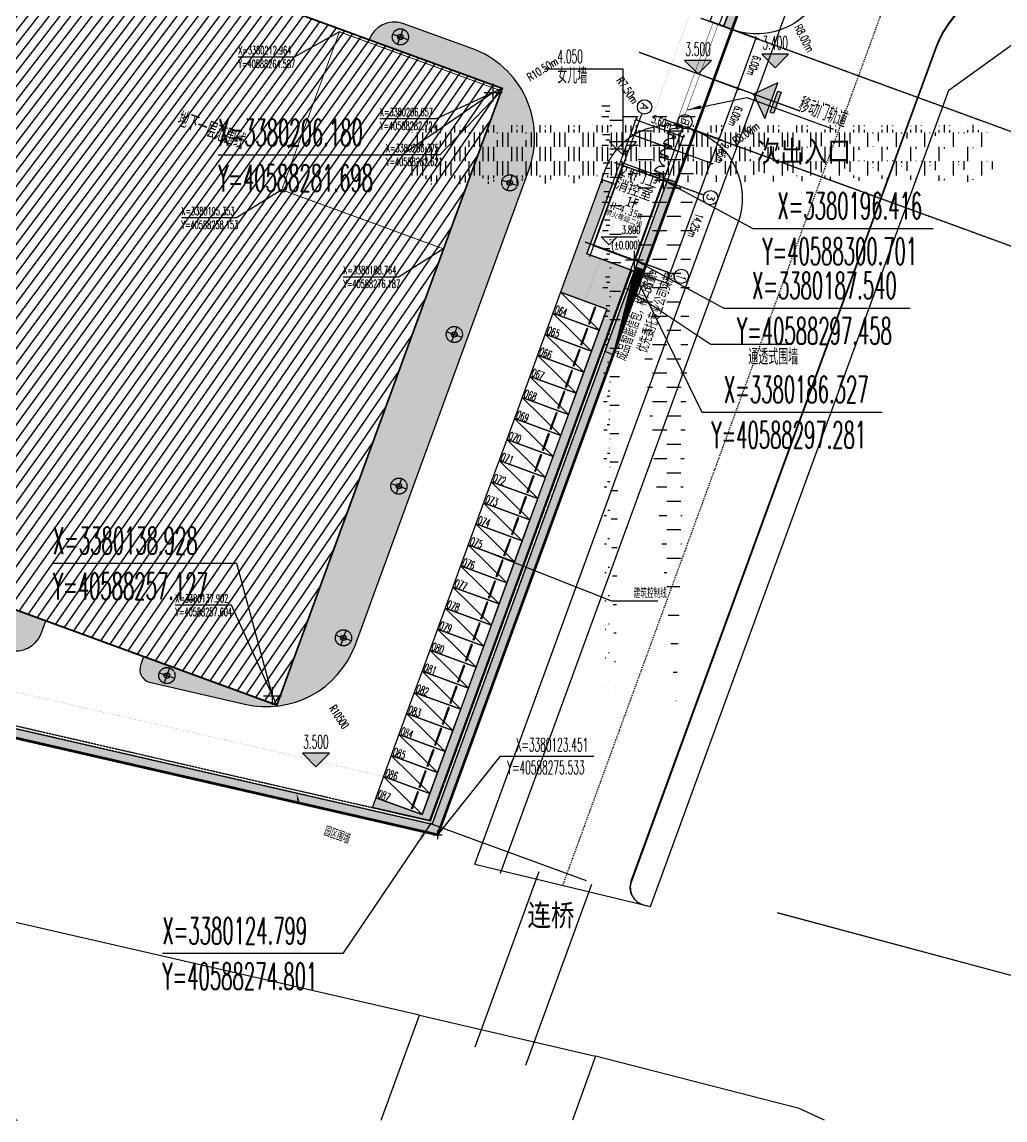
# Model space of a CAD drawing. Extents: x 40587130176 to 40589176181, y 3379490076 to 3381196839.
# Drawn here: x 40588229206 to 40588338747, y 3380091657 to 3380214061 of the extents above; entities that cross this region are included whole.
import ezdxf
from ezdxf.enums import TextEntityAlignment as Align

# ---------------------------------------------------------------- set-up
doc = ezdxf.new("R2010")
doc.units = 0
doc.header["$LTSCALE"] = 10
for name, pattern in [('10平面$0$DOTE', [2.42, 2, -0.2, 0.02, -0.2]), ('CENTER', [50.8, 31.75, -6.35, 6.35, -6.35]), ('DASH', [0.35, 0.25, -0.1]), ('DASHDOT', [25.4, 12.7, -6.35, 0, -6.35]), ('DOTE', [2.42, 2, -0.2, 0.02, -0.2])]:
    doc.linetypes.add(name, pattern=pattern)
for name, color, linetype in [('0-HX', 1, 'Continuous'), ('00-HLBJ', 5, 'Continuous'), ('10平面$0$A-AXIS-DOTE', 14, '10平面$0$DOTE'), ('A-AXIS-D', 1, 'Continuous'), ('A-AXIS-DOTE', 14, 'DOTE'), ('A-AXIS-DP', 126, 'Continuous'), ('A-Car', 155, 'Continuous'), ('A-CURTAIN', 84, 'Continuous'), ('A-HATCH-1', 252, 'Continuous'), ('A-LIN-Dot', 163, 'DASH'), ('A-LIN-V', 9, 'Continuous'), ('A-SFCE', 30, 'Continuous'), ('A-建筑提资施工单位', 211, 'Continuous'), ('AS-WALL', 40, 'Continuous'), ('AXIS_TEXT', 7, 'Continuous'), ('DIM_COOR', 3, 'Continuous'), ('DIM_LEAD', 3, 'Continuous'), ('JT-路缘石线', 5, 'Continuous'), ('JT-道路中心线', 1, 'DASHDOT'), ('JT-道路红线', 7, 'Continuous'), ('PUB_TEXT', 7, 'Continuous'), ('建-尺寸', 3, 'Continuous'), ('建-引出', 3, 'Continuous'), ('建-文字', 7, 'Continuous'), ('建-标高', 3, 'Continuous'), ('建-箭头', 3, 'Continuous'), ('建筑物控制线', 7, 'Continuous'), ('总-坐标', 3, 'Continuous'), ('总-标高', 3, 'Continuous')]:
    doc.layers.add(name, color=color, linetype=linetype)
doc.styles.add('_TCH_AXIS', font='COMPLEX', dxfattribs={"bigfont": 'GBCBIG'})
doc.styles.add('_TCH_DIM', font='SIMPLEX', dxfattribs={"width": 0.7, "bigfont": 'GBCBIG'})
doc.styles.add('A-DIM', font='SIMPLEX', dxfattribs={"bigfont": 'GBCBIG'})
doc.styles.add('A-DIM_T3', font='SIMPLEX', dxfattribs={"width": 0.6, "bigfont": 'GBCBIG'})
doc.styles.add('A-STANDARD', font='SIMPLEX', dxfattribs={"width": 0.7, "bigfont": 'GBCBIG'})
doc.styles.get("Standard").update_dxf_attribs({"font": 'GBENOR', "width": 0.7, "bigfont": 'GBCBIG'})
doc.styles.add('黑体', font='simhei.ttf', dxfattribs={"width": 0.9})
doc.dimstyles.new('A-DIM-300', dxfattribs={"dimscale": 300, "dimtxt": 2.975, "dimasz": 1, "dimexe": 1, "dimexo": 1, "dimgap": 1, "dimtad": 1, "dimlfac": 0.001, "dimzin": 0, "dimdsep": 46, "dimtxsty": 'A-DIM_T3', "dimblk": 'ARCHTICK', "dimcen": 0.09, "dimclrt": 7, "dimazin": 2, "dimtfac": 1, "dimtix": 1, "dimtmove": 2, "dimatfit": 3, "dimfxl": 0, "dimtolj": 1, "dimtzin": 0, "dimarcsym": 0})
pattern_1 = [(20, (440.1, 194.2), (956.276, 2050.7404), [240, -48, 64, -48, 240, -960]), (20, (348.5, 212), (956.276, 2050.7404), [160, -120, 240, -120, 160, -800]), (20, (655.9, 1004.9), (956.276, 2050.7404), [200, -80, 200, -1120]), (20, (-205.4, 1032), (956.276, 2050.7404), [80, -160, 80, -1280]), (110, (-55, 1086.7), (-2050.7404, 956.276), [144, -1456]), (110, (724.4, 348.8), (-2050.7404, 956.276), [160, -1440]), (110, (881.4, 1087), (-2050.7404, 956.276), [160, -1440]), (65, (925.3, 404.9), (-547.2322, 1503.5082), [160, -2102.7417]), (155, (534.4, 262.6), (-1503.5082, -547.2322), [160, -2102.7417]), (83.43495, (877.5, 396), (-547.23223, 1503.5082), [160, -3417.7088]), (95.963757, (799.57, 376.15), (-547.23223, 1503.50819), [160, -6436.969]), (95.963757, (956.55, 1114.36), (-547.23223, 1503.50819), [128, -6468.969]), (95.963757, (-24.93, 1097.67), (-547.23223, 1503.50819), [112, -6484.969]), (124.036243, (649.2, 321.43), (-547.23223, 1503.50819), [160, -6436.969]), (124.036243, (806.2, 1059.64), (-547.23223, 1503.50819), [128, -6468.969]), (124.036243, (-85.07, 1075.8), (-547.23223, 1503.50819), [112, -6484.969]), (136.56505, (576.8, 286.55), (-547.23223, 1503.5082), [160, -3417.7069])]

# ---------------------------------------------------------------- blocks, each defined once
blk = doc.blocks.new('555555555555555-M')
at = {"layer": 'A-LIN-V'}
h = blk.add_hatch(dxfattribs=at)
h.set_pattern_fill('ANSI31', color=256, scale=0.2, angle=212.6932)
h.set_pattern_definition([(45, (0, 0), (-0.2245064, 0.2245064), [])])
h.paths.add_polyline_path([(-149.82, -516.05), (-149.82, -515.05), (-159.82, -515.05), (-159.82, -516.05)])
blk.add_lwpolyline([(-149.82, -516.05), (-149.82, -515.05), (-159.82, -515.05), (-159.82, -516.05), (-149.82, -516.05)], dxfattribs=at)
at = {"layer": 'PUB_TEXT', "width": 0.7}
for s, height, p in [('成品智能信包，格口数量≥', 1.3222, (-160.1, -517.65)), ('36', 1.312, (-152.01, -517.65)), ('个', 1.32, (-150.94, -517.65)), ('优先委托专业公司实施', 1.322, (-158.47, -519.57))]:
    blk.add_text(s, height=height, dxfattribs=at).set_placement(p)
blk = doc.blocks.new('GGRrrrr')
at = {"layer": 'A-CURTAIN'}
h = blk.add_hatch(dxfattribs=at)
h.set_pattern_fill('草坪或沼泽', color=256, scale=400, angle=20)
h.set_pattern_definition(pattern_1)
h.paths.add_polyline_path([(1393117, 618301), (1393293, 540880), (1330517, 532867), (1241738, 527103), (1161599, 521246), (1240383, 783372), (1244595, 797110), (1261186, 852563), (1335771, 847453), (1355485, 842595), (1380777, 840862), (1392640, 828900), (1392845, 738250), (1391845, 738248), (1391806, 755448), (1391306, 755447), (1391786, 764448), (1391641, 828487), (1380333, 839890), (1355330, 841603), (1335616, 846462), (1261915, 851511), (1245552, 796820), (1241340, 783081), (1162975, 522349), (1241669, 528100), (1330421, 533862), (1392291, 541761), (1392117, 618299)])
h.paths.add_polyline_path([(1393076, 636451), (1392076, 636448), (1392063, 641998), (1391564, 641997), (1392042, 650998), (1391887, 720048), (1392887, 720051)])
h = blk.add_hatch(dxfattribs=at)
h.set_pattern_fill('草坪或沼泽', color=256, scale=400, angle=20)
h.set_pattern_definition([(20, (440.1, 194.2), (956.276, 2050.7404), [240, -48, 64, -48, 240, -960]), (20, (348.5, 212), (956.276, 2050.7404), [160, -120, 240, -120, 160, -800]), (20, (655.9, 1004.9), (956.276, 2050.7404), [200, -80, 200, -1120]), (20, (-205.4, 1032), (956.276, 2050.7404), [80, -160, 80, -1280]), (110, (-55, 1086.7), (-2050.7404, 956.276), [144, -1456]), (110, (724.4, 348.8), (-2050.7404, 956.276), [160, -1440]), (110, (881.4, 1087), (-2050.7404, 956.276), [160, -1440]), (65, (925.3, 404.9), (-547.2322, 1503.5082), [160, -2102.7417]), (155, (534.4, 262.6), (-1503.5082, -547.2322), [160, -2102.7417]), (83.43495, (877.5, 396), (-547.23223, 1503.5082), [160, -3417.7088]), (95.963757, (799.57, 376.15), (-547.23223, 1503.50819), [160, -6436.969]), (95.963757, (956.55, 1114.36), (-547.23223, 1503.50819), [128, -6468.969]), (95.963757, (-24.93, 1097.67), (-547.23223, 1503.50819), [112, -6484.969]), (124.036243, (649.2, 321.43), (-547.23223, 1503.50819), [160, -6436.969]), (124.036243, (806.2, 1059.64), (-547.23223, 1503.50819), [128, -6468.969]), (124.036243, (-85.07, 1075.8), (-547.23223, 1503.50819), [112, -6484.969]), (136.56505, (576.8, 286.55), (-547.23223, 1503.5082), [160, -3417.7069])])
edge = h.paths.add_edge_path()
edge.add_line((1391003, 755446), (1391034, 755969))
edge.add_line((1391034, 755969), (1391485, 764440))
edge.add_line((1391485, 764440), (1391241, 828322))
edge.add_line((1391241, 828322), (1380155, 839501))
edge.add_line((1380155, 839501), (1355268, 841206))
edge.add_line((1355268, 841206), (1335554, 846065))
edge.add_line((1335554, 846065), (1262206, 851090))
edge.add_line((1262206, 851090), (1173161, 554852))
edge.add_line((1173161, 554852), (1173522, 554880))
edge.add_line((1173522, 554880), (1259299, 840247))
edge.add_line((1259299, 840247), (1260664, 840250))
edge.add_line((1260664, 840250), (1260651, 845748))
edge.add_line((1260651, 845748), (1335651, 845918))
edge.add_line((1335651, 845918), (1335664, 840421))
edge.add_line((1335664, 840421), (1342663, 840437))
edge.add_line((1342663, 840437), (1342657, 843434))
edge.add_line((1342657, 843434), (1345657, 843441))
edge.add_line((1345657, 843441), (1345664, 840444))
edge.add_line((1345664, 840444), (1365660, 840489))
edge.add_line((1365660, 840489), (1374552, 839873))
edge.add_arc((1367358, 824128), 17311, 5.58026, 65.44235, ccw=False)
edge.add_line((1384586, 825812), (1385553, 825812))
edge.add_line((1385553, 825812), (1390247, 825823))
edge.add_line((1390247, 825823), (1390405, 755445))
edge.add_line((1390405, 755445), (1391003, 755446))
h = blk.add_hatch(dxfattribs=at)
h.set_pattern_fill('草坪或沼泽', color=256, scale=400, angle=20)
h.set_pattern_definition(pattern_1)
edge = h.paths.add_edge_path()
edge.add_arc((1366854, 557567), 10501, 276.72999, 359.71364)
edge.add_line((1377355, 557515), (1377227, 613895))
edge.add_arc((1366726, 613940), 10501, 359.75552, 90.67037)
edge.add_line((1366603, 624440), (1358404, 624422))
edge.add_arc((1358514, 621421), 3003, 92.09474, 180.10685)
edge.add_line((1355511, 621415), (1371311, 621451))
edge.add_line((1371311, 621451), (1371477, 548251))
edge.add_line((1371477, 548251), (1355676, 548215))
edge.add_line((1355676, 548215), (1355679, 547255))
edge.add_arc((1357184, 547261), 1506, 180.22326, 273.21563)
edge.add_line((1357269, 545758), (1368085, 547139))
h = blk.add_hatch(dxfattribs=at)
h.set_pattern_fill('草坪或沼泽', color=256, scale=400, angle=20)
h.set_pattern_definition(pattern_1)
h.paths.add_polyline_path([(1390890, 542395), (1385390, 542383), (1385392, 541271), (1391890, 542113), (1391743, 607397), (1386543, 607386), (1386524, 615736), (1385223, 615733), (1385253, 602383), (1390753, 602395)])
h = blk.add_hatch(dxfattribs=at)
h.set_pattern_fill('草坪或沼泽', color=256, scale=400, angle=20)
h.set_pattern_definition(pattern_1)
edge = h.paths.add_edge_path()
edge.add_arc((1287087, 542474), 3003, 271.85729, 359.98823)
edge.add_line((1290090, 542474), (1290077, 548067))
edge.add_line((1290077, 548067), (1247677, 547971))
edge.add_line((1247677, 547971), (1247688, 543197))
edge.add_arc((1253679, 543302), 5992, 181.00256, 272.84228)
edge.add_line((1253976, 537317), (1287184, 539473))
edge = h.paths.add_edge_path()
edge.add_line((1329616, 542228), (1341360, 543727))
edge.add_arc((1341074, 546723), 3010, 275.458, 357.38773)
edge.add_line((1344080, 546586), (1344077, 548189))
edge.add_line((1344077, 548189), (1301677, 548096))
edge.add_line((1301677, 548096), (1301687, 543606))
edge.add_arc((1304690, 543617), 3003, 180.2122, 271.74848)
edge.add_line((1304781, 540615), (1329616, 542228))
at = {"layer": 'A-HATCH-1'}
h = blk.add_hatch(dxfattribs=at)
h.set_pattern_fill('EARTH', color=256, scale=500, angle=20.20026)
h.set_pattern_definition([(20.200256636, (-36923192475.8, -17186905227.2), (941.687654134, 2038.022782515), [1587.5, -1587.5]), (20.200256636, (-36923192681.4, -17186904668.5), (941.687654134, 2038.022782515), [1587.5, -1587.5]), (20.200256636, (-36923192887, -17186904109.8), (941.687654134, 2038.022782515), [1587.5, -1587.5]), (110.200256636, (-36923192769.2, -17186903855), (-2038.022782515, 941.687654134), [1587.5, -1587.5]), (110.200256636, (-36923192210.5, -17186903649.5), (-2038.022782515, 941.687654134), [1587.5, -1587.5]), (110.200256636, (-36923191651.8, -17186903443.9), (-2038.022782515, 941.687654134), [1587.5, -1587.5])])
h.paths.add_polyline_path([(1393117, 618301), (1386818, 618287), (1386824, 615736), (1385223, 615733), (1385220, 616983), (1385273, 617890), (1385387, 618573), (1385717, 619684), (1386169, 620650), (1386688, 621457), (1387106, 621973), (1387930, 622770), (1389011, 623518), (1390127, 624037), (1391253, 624355), (1392309, 624488), (1393103, 624490)])
at = {"layer": 'A-CURTAIN'}
blk.add_lwpolyline([(1330421, 533862), (1392291, 541761), (1392117, 618299), (1393117, 618301), (1393293, 540880), (1330517, 532867)], dxfattribs=at)
for points in [[(1393076, 636451), (1392076, 636448), (1392063, 641998), (1391564, 641997), (1392042, 650998), (1391887, 720048), (1392887, 720051)], [(1390890, 542395), (1385390, 542383), (1385392, 541271), (1391890, 542113), (1391743, 607397), (1386543, 607386), (1386524, 615736), (1385223, 615733), (1385253, 602383), (1390753, 602395)]]:
    blk.add_lwpolyline(points, close=True, dxfattribs=at)
for points in [[(1368085, 547139, 0.3787845), (1377355, 557515), (1377227, 613895, 0.418898), (1366603, 624440), (1358404, 624422, 0.4040877), (1355511, 621415), (1371311, 621451), (1371477, 548251), (1355676, 548215), (1355679, 547255, 0.4295945), (1357269, 545758)], [(1329616, 542228), (1341360, 543727, 0.3735352), (1344080, 546586), (1344077, 548189), (1301677, 548096), (1301687, 543606, 0.422089), (1304781, 540615)]]:
    blk.add_lwpolyline(points, format="xyb", close=True, dxfattribs=at)
at = {"layer": 'A-HATCH-1'}
blk.add_lwpolyline([(1393117, 618301), (1386818, 618287), (1386824, 615736), (1385223, 615733), (1385220, 616983), (1385273, 617890), (1385387, 618573), (1385717, 619684), (1386169, 620650), (1386688, 621457), (1387106, 621973), (1387930, 622770), (1389011, 623518), (1390127, 624037), (1391253, 624355), (1392309, 624488), (1393103, 624490)], close=True, dxfattribs=at)
blk = doc.blocks.new('建筑-停车位-2400x5300')
blk.add_lwpolyline([(-50, 200), (-50, -5300), (2450, -5300), (2450, 200)], close=True)
for points in [[(2450, 200), (-50, -5300)], [(200, -3954), (2200, -3954)], [(200, -4054), (200, -3954)], [(200, -4054), (2200, -4054)], [(2200, -4054), (2200, -3954)]]:
    blk.add_lwpolyline(points)
blk = doc.blocks.new('G$C29A62568')
at = {"layer": 'A-Car', "extrusion": (7.12586e-08, 1.93674e-07, 1), "rotation": 69.79996271005484}
for p in [(40588287738.589851, 3380181714.826346, 3546.915777), (40588286875.342773, 3380179368.594354, 3546.915261), (40588286012.095802, 3380177022.362359, 3546.914745), (40588285148.848648, 3380174676.130361, 3546.914229), (40588284285.601761, 3380172329.898364, 3546.913713), (40588283422.354721, 3380169983.666371, 3546.913197), (40588282559.107727, 3380167637.434377, 3546.912681), (40588281695.860687, 3380165291.202383, 3546.912165), (40588280832.613777, 3380162944.970381, 3546.911649), (40588279969.366631, 3380160598.738389, 3546.911133), (40588279106.119667, 3380158252.506395, 3546.910617), (40588278242.872566, 3380155906.274403, 3546.910102), (40588277379.625519, 3380153560.042407, 3546.909586), (40588276516.378532, 3380151213.81041, 3546.90907), (40588275653.1315, 3380148867.578416, 3546.908554), (40588274789.884422, 3380146521.346422, 3546.908038), (40588273926.637421, 3380144175.114431, 3546.907522), (40588273063.390503, 3380141828.882433, 3546.907006), (40588272200.14341, 3380139482.650439, 3546.90649), (40588271336.896446, 3380137136.41844, 3546.905974), (40588270473.6493, 3380134790.186448, 3546.905458), (40588269610.402328, 3380132443.954452, 3546.904942), (40588268747.155312, 3380130097.722456, 3546.904426), (40588267883.908279, 3380127751.490463, 3546.903911)]:
    blk.add_blockref('建筑-停车位-2400x5300', p, dxfattribs=at)
blk = doc.blocks.new('entry01')
at = {"layer": 'A-AXIS-D'}
for points in [[(-0.7, -1.25), (-0.3, -1.25), (-0.3, 1.25), (-0.7, 1.25)], [(0, 2.12), (2.12, 0), (0, -2.12)]]:
    blk.add_hatch(color=20, dxfattribs=at).paths.add_polyline_path(points)
at = {"layer": 'A-AXIS-D', "color": 20}
blk.add_lwpolyline([(-0.7, -1.25), (-0.3, -1.25), (-0.3, 1.25), (-0.7, 1.25)], close=True, dxfattribs=at)
blk.add_lwpolyline([(0, 2.12), (2.12, 0), (0, -2.12), (0, 2.12)], dxfattribs=at)
blk = doc.blocks.new('_ArchTick')
at = {"color": 0, "linetype": 'ByBlock', "const_width": 0.4}
blk.add_lwpolyline([(-0.5, -0.5), (0.5, 0.5)], dxfattribs=at)
blk = doc.blocks.new('*D755')
at = {"layer": 'Defpoints', "color": 0}
for p in [(105697, -705082), (110050, -705082), (105697, -719332)]:
    blk.add_point(p, dxfattribs=at)
at = {"layer": '建-尺寸', "color": 0, "lineweight": -2}
for p, q in [((105997, -705082), (110350, -705082)), ((110050, -719332), (110050, -705082)), ((105997, -719332), (110350, -719332))]:
    blk.add_line(p, q, dxfattribs=at)
at = {"layer": '建-尺寸', "color": 0, "lineweight": -2, "xscale": 300, "yscale": 300, "zscale": 300}
for p, rotation in [((110050, -705082), 90.00000001584644), ((110050, -719332), 270.0000000158465)]:
    blk.add_blockref('_ArchTick', p, dxfattribs=dict(at, rotation=rotation))
at = {"layer": '建-尺寸', "color": 7, "insert": (110875, -712207), "char_height": 892.5, "attachment_point": 5, "rotation": 270, "style": 'A-DIM_T3'}
blk.add_mtext('\\A1;14.25m', dxfattribs=at)
blk = doc.blocks.new('*D756')
at = {"layer": 'Defpoints', "color": 0}
for p in [(105697, -702232), (110050, -702232), (105697, -705082)]:
    blk.add_point(p, dxfattribs=at)
at = {"layer": '建-尺寸', "color": 0, "lineweight": -2}
for p, q in [((105997, -702232), (110350, -702232)), ((110050, -705082), (110050, -702232)), ((105997, -705082), (110350, -705082))]:
    blk.add_line(p, q, dxfattribs=at)
at = {"layer": '建-尺寸', "color": 0, "lineweight": -2, "xscale": 300, "yscale": 300, "zscale": 300}
for p, rotation in [((110050, -702232), 90.00000001584637), ((110050, -705082), 270.0000000158464)]:
    blk.add_blockref('_ArchTick', p, dxfattribs=dict(at, rotation=rotation))
at = {"layer": '建-尺寸', "color": 7, "insert": (110875, -703657), "char_height": 892.5, "attachment_point": 5, "rotation": 270, "style": 'A-DIM_T3'}
blk.add_mtext('\\A1;2.85m', dxfattribs=at)
blk = doc.blocks.new('*D757')
at = {"layer": 'Defpoints', "color": 0}
for p in [(105697, -696232), (110050, -696232), (105697, -702232)]:
    blk.add_point(p, dxfattribs=at)
at = {"layer": '建-尺寸', "color": 0, "lineweight": -2}
for p, q in [((105997, -696232), (110350, -696232)), ((110050, -702232), (110050, -696232)), ((105997, -702232), (110350, -702232))]:
    blk.add_line(p, q, dxfattribs=at)
at = {"layer": '建-尺寸', "color": 0, "lineweight": -2, "xscale": 300, "yscale": 300, "zscale": 300}
for p, rotation in [((110050, -696232), 90.00000001584642), ((110050, -702232), 270.0000000158464)]:
    blk.add_blockref('_ArchTick', p, dxfattribs=dict(at, rotation=rotation))
at = {"layer": '建-尺寸', "color": 7, "insert": (110875, -699232), "char_height": 892.5, "attachment_point": 5, "rotation": 270, "style": 'A-DIM_T3'}
blk.add_mtext('\\A1;6.00m', dxfattribs=at)
blk = doc.blocks.new('*D758')
at = {"layer": 'Defpoints', "color": 0}
for p in [(105697, -690232), (110050, -690232), (105697, -696232)]:
    blk.add_point(p, dxfattribs=at)
at = {"layer": '建-尺寸', "color": 0, "lineweight": -2}
for p, q in [((105997, -690232), (110350, -690232)), ((110050, -696232), (110050, -690232)), ((105997, -696232), (110350, -696232))]:
    blk.add_line(p, q, dxfattribs=at)
at = {"layer": '建-尺寸', "color": 0, "lineweight": -2, "xscale": 300, "yscale": 300, "zscale": 300}
for p, rotation in [((110050, -690232), 90.00000001584647), ((110050, -696232), 270.0000000158465)]:
    blk.add_blockref('_ArchTick', p, dxfattribs=dict(at, rotation=rotation))
at = {"layer": '建-尺寸', "color": 7, "insert": (110875, -693232), "char_height": 892.5, "attachment_point": 5, "rotation": 270, "style": 'A-DIM_T3'}
blk.add_mtext('\\A1;6.00m', dxfattribs=at)
blk = doc.blocks.new('*D759')
at = {"layer": 'Defpoints', "color": 0}
for p in [(106197, -703400), (100597, -705278), (106197, -705278)]:
    blk.add_point(p, dxfattribs=at)
at = {"layer": '建-尺寸', "color": 0, "lineweight": -2}
for p, q in [((100597, -704978), (100597, -703100)), ((100597, -703400), (106197, -703400)), ((106197, -704978), (106197, -703100))]:
    blk.add_line(p, q, dxfattribs=at)
at = {"layer": '建-尺寸', "color": 0, "lineweight": -2, "xscale": 300, "yscale": 300, "zscale": 300, "rotation": 180}
blk.add_blockref('_ArchTick', (100597, -703400), dxfattribs=at)
at = {"layer": '建-尺寸', "color": 0, "lineweight": -2, "xscale": 300, "yscale": 300, "zscale": 300}
blk.add_blockref('_ArchTick', (106197, -703400), dxfattribs=at)
at = {"layer": '建-尺寸', "color": 7, "insert": (103397, -702654), "char_height": 892.5, "attachment_point": 5, "style": 'A-DIM_T3'}
blk.add_mtext('\\A1;5.60m', dxfattribs=at)
blk = doc.blocks.new('DOOR2DLIB$SYSLIB$00000111')
at = {"color": 0}
for p, q in [((-0.5, 0), (-0.5, 0.08)), ((-0.5, 0.08), (-0.46, 0.08)), ((-0.46, 0.08), (-0.46, 0.04)), ((-0.46, 0.04), (-0.42, 0.04)), ((-0.42, 0.04), (-0.42, 0)), ((0.42, 0.78), (0.38, 0.78)), ((0.38, 0.78), (0.38, 0.62)), ((0.42, 0.62), (0.38, 0.62)), ((0.46, 0.92), (0.42, 0.92)), ((0.42, 0.92), (0.42, 0.08)), ((0.42, 0.08), (0.46, 0.08)), ((0.42, 0.04), (0.42, 0)), ((0.46, 0.04), (0.42, 0.04)), ((0.46, 0.08), (0.46, 0.92)), ((0.49, 0.78), (0.46, 0.78)), ((0.49, 0.62), (0.46, 0.62)), ((0.46, 0.08), (0.46, 0.04)), ((0.5, 0.08), (0.46, 0.08)), ((0.49, 0.78), (0.49, 0.62)), ((0.5, 0), (0.5, 0.08)), ((-0.42, 0), (-0.5, 0)), ((-0.5, 0), (-0.5, 0)), ((0.42, 0), (0.5, 0)), ((0.5, 0), (0.5, 0))]:
    blk.add_line(p, q, dxfattribs=at)
blk.add_arc((0.42, 0.08), 0.836, 90, 182.8264, dxfattribs=at)
blk = doc.blocks.new('55555555555555555555555555555')
at = {"layer": '建-文字', "style": 'A-STANDARD', "width": 0.494118}
for s, p in [('064', (40588288479, 3380181653)), ('065', (40588287621, 3380179305)), ('066', (40588286763, 3380176956)), ('067', (40588285905, 3380174608)), ('068', (40588285047, 3380172260)), ('069', (40588284190, 3380169912)), ('070', (40588283332, 3380167564)), ('071', (40588282474, 3380165215)), ('072', (40588281616, 3380162867)), ('073', (40588280758, 3380160519)), ('074', (40588279900, 3380158171)), ('075', (40588279042, 3380155823)), ('076', (40588278184, 3380153475)), ('077', (40588277326, 3380151126)), ('078', (40588276468, 3380148778)), ('079', (40588275610, 3380146430)), ('080', (40588274752, 3380144082)), ('081', (40588273894, 3380141734)), ('082', (40588273036, 3380139385)), ('083', (40588272179, 3380137037)), ('084', (40588271303, 3380134642)), ('085', (40588270463, 3380132341)), ('086', (40588269605, 3380129993)), ('087', (40588268747, 3380127645))]:
    blk.add_text(s, height=892.5, rotation=339.92971, dxfattribs=at).set_placement(p)
blk = doc.blocks.new('G$C8544DC05')
at = {"layer": 'A-AXIS-DOTE'}
for points in [[(0, -1.95), (0, -1.05)], [(-0.45, -1.5), (0.45, -1.5)]]:
    blk.add_lwpolyline(points, dxfattribs=at)
at = {"layer": 'A-LIN-V', "linetype": 'DASH', "ltscale": 0.001}
blk.add_circle((0, -1.5), 0.45, dxfattribs=at)
at = {"layer": 'A-LIN-V'}
blk.add_circle((0, -1.5), 0.15, dxfattribs=at)
at = {"layer": '建-文字', "style": 'A-STANDARD', "width": 0.7}
blk.add_text('路灯', height=0.1763, dxfattribs=at).set_placement((-0.121, -1.58))
blk = doc.blocks.new('66666666666666666666')
at = {"layer": 'DIM_LEAD'}
blk.add_hatch(color=256, dxfattribs=at).paths.add_polyline_path([(105616.667, -700380), (106997.278, -699760.393), (106786.705, -699420.307)], flags=17)
at = {"layer": 'A-AXIS-D'}
for centre in [(100997.131, -701734.923), (105797.131, -701734.923), (111381.887, -708712.04), (111331.887, -718057.04)]:
    blk.add_circle(centre, 800, dxfattribs=at)
at = {"layer": 'A-AXIS-DOTE'}
for p, q in [((117391.352, -696232.039), (98332.869, -696232.039)), ((100997.131, -719489.923), (100997.131, -702480)), ((105797.131, -719489.923), (105797.131, -702480)), ((99963.932, -708682.039), (110582.449, -708682.039)), ((99963.932, -718132.039), (110535.41, -718132.039))]:
    blk.add_line(p, q, dxfattribs=at)
at = {"layer": 'A-LIN-Dot'}
blk.add_lwpolyline([(100597.131, -719332.039), (100597.131, -705082.039), (106197.131, -705082.039), (106197.131, -719332.039)], close=True, dxfattribs=at)
at = {"layer": 'A-LIN-V'}
blk.add_lwpolyline([(105697.131, -690231.704), (104797.131, -690231.704)], dxfattribs=at)
at = {"layer": 'A-LIN-V', "linetype": 'DASH', "ltscale": 2, "const_width": 50}
for points in [[(104946.667, -690231.704), (104946.667, -702231.704)], [(105546.667, -690231.704), (105546.667, -702231.704)]]:
    blk.add_lwpolyline(points, dxfattribs=at)
at = {"layer": 'A-LIN-V'}
for points in [[(104797.131, -702431.704), (104797.131, -702231.704), (105697.131, -702231.704), (105697.131, -702431.704)], [(105097.131, -702681.704), (105097.131, -702481.704), (105397.131, -702481.704), (105397.131, -702681.704)], [(105097.131, -703881.704), (105097.131, -703681.704), (105397.131, -703681.704), (105397.131, -703881.704)], [(105097.131, -705081.704), (105097.131, -704881.704), (105397.131, -704881.704), (105397.131, -705081.704)], [(105097.131, -706281.704), (105097.131, -706081.704), (105397.131, -706081.704), (105397.131, -706281.704)], [(105097.131, -708281.704), (105097.131, -708081.704), (105397.131, -708081.704), (105397.131, -708281.704)]]:
    blk.add_lwpolyline(points, close=True, dxfattribs=at)
at = {"layer": 'AS-WALL', "color": 20, "const_width": 100}
blk.add_lwpolyline([(100897.131, -708431.697), (105897.131, -708431.697), (105897.131, -718231.697), (100897.131, -718231.697)], close=True, dxfattribs=at)
at = {"layer": 'DIM_LEAD'}
for p, q in [((105616.667, -700380), (111333.944, -696840)), ((111333.944, -696840), (121626.323, -696840))]:
    blk.add_line(p, q, dxfattribs=at)
at = {"layer": 'A-AXIS-D', "xscale": -999.9999999999998, "yscale": 1000, "zscale": 1000, "rotation": 0.1495342307373651}
blk.add_blockref('entry01', (114031.352, -696232.039), dxfattribs=at)
at = {"layer": 'A-LIN-V', "zscale": 100}
for p, xscale, yscale, rotation in [((105310.287, -703181.704), 1000.000008912118, -1000.000008912118, 270.0000007138132), ((105310.287, -704381.155), 1001.098882521298, -1001.098882521298, 270.0000005714799), ((105310.287, -705581.872), 999.664715706611, -999.664715706611, 270.0000004354633), ((105310.287, -706731.704), 899.999995989863, 899.999995989863, 89.9999995548852), ((105310.287, -707631.704), 900.0000175571807, -900.0000175571807, 270.0000005736524)]:
    blk.add_blockref('DOOR2DLIB$SYSLIB$00000111', p, dxfattribs=dict(at, xscale=xscale, yscale=yscale, rotation=rotation))
at = {"layer": 'A-AXIS-DP', "color": 7, "style": 'A-DIM_T3', "width": 0.6}
blk.add_text('1', height=1120, rotation=269.99999993, dxfattribs=at).set_placement((110791.538, -717877.313))
at = {"layer": 'AXIS_TEXT', "style": '_TCH_AXIS'}
for s, rotation, width, p, p2 in [('A', 270.00000186, 0.944444, (100561.874, -701382.572), (100561.874, -702087.274)), ('B', 270.00000062, 1, (105361.874, -701382.572), (105361.874, -702087.274)), ('3', 270.00000062, 1.214286, (110933.501, -708359.133), (110933.501, -709063.835))]:
    blk.add_text(s, height=870.514, rotation=rotation, dxfattribs=dict(at, width=width)).set_placement(p, p2, align=Align.FIT)
at = {"layer": 'DIM_LEAD', "color": 7, "style": '_TCH_DIM', "width": 0.7}
blk.add_text('移动门轨道', height=1762.963, dxfattribs=at).set_placement((117134.657, -696315))
at = {"layer": '建-文字', "style": '黑体', "width": 0.9}
for s, height, p in [('#', 1143.058, (101776.487, -709764.874)), ('门卫', 1143.0579, (102516.264, -709764.874)), ('消控室', 1143.0579, (100977.955, -711361.523)), ('1F', 1143.0579, (102667.685, -712786.262)), ('H=4.35m', 857.2935, (101248.394, -713692.325)), ('耐火等级二级', 571.529, (100938.388, -714473.392))]:
    blk.add_text(s, height=height, dxfattribs=at).set_placement(p)
at = {"layer": '建-尺寸'}
for base, p1, p2, picture, middle in [((110049.98, -690231.704), (105697.132, -696232.039), (105697.132, -690231.704), '*D758', (110874.98, -693231.871)), ((110049.98, -696232.039), (105697.132, -702231.704), (105697.132, -696232.039), '*D757', (110874.98, -699231.871)), ((110049.98, -702231.704), (105697.132, -705082.039), (105697.132, -702231.704), '*D756', (110874.98, -703656.872)), ((110049.98, -705082.039), (105697.132, -719331.697), (105697.132, -705082.039), '*D755', (110874.98, -712206.868))]:
    dim = blk.add_linear_dim(base=base, p1=p1, p2=p2, angle=90.00000002, dimstyle='A-DIM-300', override={"dimpost": 'm'}, dxfattribs=at)
    dim.commit()
    dim.dimension.update_dxf_attribs({"geometry": picture, "text_midpoint": middle, "dimtype": 161, "text_rotation": 270.00000002})
dim = blk.add_aligned_dim(p1=(100597.131, -705277.961), p2=(106196.662, -705277.961), distance=1877.961, dimstyle='A-DIM-300', override={"dimpost": 'm'}, dxfattribs=at)
dim.commit()
dim.dimension.update_dxf_attribs({"geometry": '*D759', "text_midpoint": (103396.897, -702653.75)})
blk = doc.blocks.new('00总图-C')
at = {"layer": 'A-AXIS-DOTE'}
blk.add_hatch(color=8, dxfattribs=at).paths.add_polyline_path([(40588296572.809402, 3380184388.973557), (40588297709.567093, 3380183390.083094), (40588297931.573051, 3380183722.819257)], flags=17)
at = {"layer": 'A-HATCH-1'}
h = blk.add_hatch(dxfattribs=at)
h.set_pattern_fill('ANSI31', color=8, scale=600)
h.set_pattern_definition([(45, (0, 0), (-673.51920908, 673.51920908), [])])
h.paths.add_polyline_path([(40588089757.169083, 3380219628.731724), (40588083180.85894, 3380201629.203375), (40588257603.731407, 3380137902.038649), (40588282723.988678, 3380206656.82238), (40588124769.277206, 3380264367.177512)])
at = {"layer": '建-引出'}
blk.add_hatch(color=8, dxfattribs=at).paths.add_polyline_path([(40588281512.674522, 3380154824.879184), (40588282305.538467, 3380154382.423729), (40588282393.767357, 3380154605.617957)], flags=17)
at = {"layer": '建-标高'}
for points in [[(40588313137.311974, 3380208963.102873), (40588314637.311974, 3380210463.102873), (40588311637.311974, 3380210463.102873)], [(40588304546.461082, 3380208265.64701), (40588306046.461082, 3380209765.64701), (40588303046.461082, 3380209765.64701)], [(40588261957.85482, 3380131040.225947), (40588263457.85482, 3380132540.225947), (40588260457.85482, 3380132540.225947)]]:
    blk.add_hatch(color=8, dxfattribs=at).paths.add_polyline_path(points, flags=17)
at = {"layer": '总-坐标'}
for points in [[(40588264586.97226, 3380212963.858318), (40588264024.465828, 3380212740.281613), (40588264102.695747, 3380212600.71056)], [(40588282723.988663, 3380206656.82238), (40588282145.759178, 3380206477.795295), (40588282212.86599, 3380206332.548347)], [(40588282621.001099, 3380206374.943059), (40588282148.199783, 3380205996.976204), (40588282263.747467, 3380205886.302215)], [(40588258152.520393, 3380195352.599724), (40588257601.097214, 3380195102.934937), (40588257685.775253, 3380194967.179167)], [(40588276186.549217, 3380188763.684472), (40588275635.126038, 3380188514.019685), (40588275719.804077, 3380188378.263915)], [(40588257603.731407, 3380137902.038672), (40588257428.861763, 3380138481.539003), (40588257283.136597, 3380138415.477077)]]:
    blk.add_hatch(color=8, dxfattribs=at).paths.add_polyline_path(points, flags=17)
at = {"color": 8, "linetype": 'DASH', "ltscale": 3, "const_width": 300}
blk.add_lwpolyline([(40588374373.70446, 3380393980.898591), (40588367371.557808, 3380409302.927993), (40588344233.506393, 3380419662.492842), (40588327409.831779, 3380431029.725266), (40588259176.227432, 3380461579.853973), (40588224457.898903, 3380415266.100388), (40588215760.938667, 3380403827.430825), (40588051310.197769, 3380185028.900704), (40588128542.398903, 3380162853.200386), (40588213851.098892, 3380137607.100389), (40588275532.998894, 3380123451.400389)], close=True, dxfattribs=at)
at = {"color": 8}
for points in [[(40588286804.195831, 3380119329.059215), (40588279667.692467, 3380099796.267772)], [(40588292675.09317, 3380117913.944911), (40588285303.326469, 3380097737.231753)]]:
    blk.add_lwpolyline(points, dxfattribs=at)
at = {"layer": '0-HX', "color": 8, "linetype": 'CENTER', "ltscale": 0.2}
for p, q in [((40588275533, 3380123451.4), (40588374373.705582, 3380393980.898193)), ((40588213851.099998, 3380137607.1), (40588275533, 3380123451.4))]:
    blk.add_line(p, q, dxfattribs=at)
blk.add_lwpolyline([(40588374373.70446, 3380393980.898591), (40588367371.557808, 3380409302.927993), (40588344233.506393, 3380419662.492842), (40588327409.831779, 3380431029.725266), (40588259176.227432, 3380461579.853973), (40588224457.898903, 3380415266.100388), (40588215760.938667, 3380403827.430825), (40588051310.197769, 3380185028.900704), (40588128542.398903, 3380162853.200386), (40588213851.098892, 3380137607.100389), (40588275532.998894, 3380123451.400389)], close=True, dxfattribs=at)
at = {"layer": '00-HLBJ', "color": 8}
for p, q in [((40588274896.567993, 3380124623.454218), (40588292089.962303, 3380118341.672616)), ((40588399264.342773, 3380091657.2), (40588313410.950279, 3380114748.565195)), ((40588399264.342773, 3380091657.2), (40588313471.02832, 3380114732.406441)), ((40588273516.707207, 3380103361.461238), (40588293131.399986, 3380098762.1))]:
    blk.add_line(p, q, dxfattribs=at)
for points in [[(40588273516.70723, 3380103361.461239), (40588208738.726471, 3380118227.628645), (40588208738.726471, 3380118227.628645), (40588122911.826469, 3380143627.128645), (40588122911.826469, 3380143627.128645), (40588045797.126472, 3380165769.128645), (40588045797.126472, 3380165769.128645), (40587990761.703163, 3380181326.658241), (40587990761.703163, 3380181326.658241), (40587977606.900009, 3380163829.5), (40587977606.900009, 3380163829.5), (40588000055.700012, 3380158223.400001), (40588000055.700012, 3380158223.400001), (40588062190.100021, 3380138734.1), (40588062190.100021, 3380138734.1), (40588137573.400017, 3380118412.200001), (40588137573.400017, 3380118412.200001), (40588166203.700012, 3380110004.700001), (40588166203.700012, 3380110004.700001), (40588178373.600014, 3380106324.800001), (40588178373.600014, 3380106324.800001), (40588181681.800011, 3380105459.5), (40588181681.800011, 3380105459.5), (40588228683.598106, 3380091657.2)], [(40588269240.419678, 3380091657.2), (40588273516.707207, 3380103361.461238)], [(40588269240.419678, 3380091657.2), (40588273516.707207, 3380103361.461238)], [(40588273516.707207, 3380103361.461238), (40588293131.399986, 3380098762.1), (40588290535.559601, 3380091657.2)], [(40588318634.675278, 3380091657.2), (40588315821.099998, 3380092941.5), (40588315821.099998, 3380092941.5), (40588293131.399986, 3380098762.1), (40588293131.399986, 3380098762.1), (40588290535.559601, 3380091657.2)]]:
    blk.add_lwpolyline(points, dxfattribs=at)
at = {"layer": '10平面$0$A-AXIS-DOTE', "color": 8, "ltscale": 2}
for points in [[(40588304841.98941, 3380214492.363115), (40588360812.398743, 3380194043.00666)], [(40588300723.917389, 3380203221.095094), (40588356694.326721, 3380182771.73864)]]:
    blk.add_lwpolyline(points, dxfattribs=at)
at = {"layer": 'A-AXIS-D', "color": 8}
blk.add_lwpolyline([(40588264564.996033, 3380135057.485942, 0, 0, 0), (40588262172.085876, 3380138709.929956, 198, 0, 0), (40588261843.276894, 3380139211.811069, 0, 0, 0)], format="xyseb", dxfattribs=at)
at = {"layer": 'A-AXIS-DOTE', "color": 8}
for p, q in [((40588296572.809402, 3380184388.973557), (40588305950, 3380178132.388252)), ((40588305950, 3380178132.388252), (40588314632.661537, 3380178132.388252))]:
    blk.add_line(p, q, dxfattribs=at)
at = {"layer": 'A-LIN-V', "color": 8}
blk.add_lwpolyline([(40588309295.511497, 3380218774.221718), (40588307408.007477, 3380213608.075143), (40588305905.171753, 3380214157.151413), (40588307792.618042, 3380219323.140048), (40588309295.511497, 3380218774.221715)], dxfattribs=at)
at = {"layer": 'A-LIN-V', "color": 8, "linetype": 'DASH'}
blk.add_lwpolyline([(40588308778.892036, 3380218962.91233), (40588306891.407913, 3380213796.820033)], dxfattribs=at)
at = {"layer": 'A-SFCE', "color": 8, "linetype": 'DASH'}
for points in [[(40588297421.678452, 3380186275.2518), (40588274896.566856, 3380124623.454611), (40588214105.070518, 3380138574.811246), (40588128822.279419, 3380163813.243817), (40588052982.287788, 3380185589.19868), (40588216558.660599, 3380403224.398946), (40588225255.999512, 3380414663.566556), (40588259497.004593, 3380460340.577489), (40588326921.933212, 3380430152.515933), (40588343745.607918, 3380418785.283481), (40588361534.817352, 3380410820.547568), (40588366618.76474, 3380408544.319479), (40588373293.579613, 3380393938.554342), (40588351315.522774, 3380333784.059697), (40588347755.687973, 3380325498.369755)], [(40588297139.896751, 3380186378.203611), (40588274705.637253, 3380124975.070877), (40588214181.261993, 3380138865.124507), (40588128906.243561, 3380164101.256846), (40588053483.914787, 3380185757.288075), (40588216797.976189, 3380403043.488082), (40588225495.429771, 3380414482.806521), (40588259593.237717, 3380459968.794543), (40588326775.563667, 3380429889.353124), (40588343599.238373, 3380418522.120672), (40588361412.225388, 3380410546.738856), (40588366392.926826, 3380408316.736924), (40588372969.542137, 3380393925.851067), (40588351036.598648, 3380333894.832758), (40588347480.050858, 3380325616.793515)]]:
    blk.add_lwpolyline(points, dxfattribs=at)
at = {"layer": 'AS-WALL', "color": 8, "const_width": 200}
blk.add_lwpolyline([(40588089757.169083, 3380219628.731724), (40588083180.85894, 3380201629.203375), (40588257603.731407, 3380137902.038649), (40588282723.988678, 3380206656.82238), (40588124769.277206, 3380264367.177512)], close=True, dxfattribs=at)
at = {"layer": 'AS-WALL', "color": 8, "linetype": 'DASH', "ltscale": 5, "const_width": 100}
blk.add_lwpolyline([(40588258152.520409, 3380195352.59972), (40588276186.549232, 3380188763.684468), (40588282621.001099, 3380206374.943059), (40588264586.972267, 3380212963.858315)], close=True, dxfattribs=at)
at = {"layer": 'DIM_COOR', "color": 8}
for p, q in [((40588275533, 3380123451.4), (40588282525.437241, 3380132230)), ((40588282525.437241, 3380132230), (40588292920.437241, 3380132230)), ((40588275033, 3380123451.4), (40588276033, 3380123451.4)), ((40588275533, 3380122951.4), (40588275533, 3380123951.4))]:
    blk.add_line(p, q, dxfattribs=at)
at = {"layer": 'JT-路缘石线', "color": 8, "ltscale": 10}
blk.add_line((40588279663.927422, 3380120186.559477), (40588299235.457893, 3380115469.060393), dxfattribs=at)
for points in [[(40588338955.741043, 3380297634.482746), (40588339147.485184, 3380297564.423755, -0.4142126471), (40588343916.259033, 3380287304.872298), (40588318590.11734, 3380217986.577619, -0.4142133502), (40588308330.562752, 3380213217.778307), (40588308330.11805, 3380213217.940784)], [(40588495364.21122, 3380223385.019214), (40588341926.784317, 3380219018.499553), (40588340907.784309, 3380218945.999553), (40588339898.684319, 3380218787.099553), (40588338906.684319, 3380218542.999553), (40588337939.084312, 3380218215.399553), (40588337002.884323, 3380217806.699553), (40588336104.784317, 3380217319.799553), (40588335251.384323, 3380216758.399553), (40588334448.784317, 3380216126.399553), (40588333702.884323, 3380215428.399553), (40588333019.08432, 3380214669.499553), (40588332402.184319, 3380213855.199553), (40588331856.784317, 3380212991.399553), (40588331386.884323, 3380212084.399553), (40588330995.784317, 3380211140.699553), (40588297068.926453, 3380118282.0975, 0.4479412449), (40588298478.815437, 3380115651.436387), (40588299235.457092, 3380115469.056357)], [(40588495364.21122, 3380223357.393833), (40588341972.408302, 3380218992.172538), (40588340953.408302, 3380218919.672539), (40588339944.308296, 3380218760.772538), (40588338952.308296, 3380218516.672539), (40588337984.708313, 3380218189.072539), (40588337048.508301, 3380217780.372539), (40588336150.408302, 3380217293.472538), (40588335297.008308, 3380216732.072539), (40588334494.408302, 3380216100.072538), (40588333748.508301, 3380215402.072539), (40588333064.708313, 3380214643.172538), (40588332447.808296, 3380213828.872539), (40588331902.408302, 3380212965.072539), (40588331432.508308, 3380212058.072538), (40588331041.40831, 3380211114.372539), (40588297114.55043, 3380118255.770486, 0.4479412449), (40588298524.439423, 3380115625.109372), (40588299281.081078, 3380115442.729343)], [(40588304212.047081, 3380201946.673472), (40588304212.472382, 3380201946.518085, -0.4142140789), (40588308981.282959, 3380191686.953211), (40588282481.744423, 3380119157.041469)]]:
    blk.add_lwpolyline(points, format="xyb", dxfattribs=at)
at = {"layer": 'JT-道路中心线', "color": 8, "flags": 128}
blk.add_lwpolyline([(40588430262.167503, 3380502157.2), (40588425749.799988, 3380490884.7), (40588402255.800003, 3380426580.9), (40588289449.662804, 3380117827.81713)], dxfattribs=at)
at = {"layer": 'JT-道路红线', "color": 8}
for points in [[(40588279663.927422, 3380120186.559477), (40588379774.601807, 3380394192.024467), (40588371135.524261, 3380413095.970189), (40588346673, 3380424048.539261), (40588329849.325447, 3380435415.771638), (40588230874.099991, 3380479729.8), (40588213435.800003, 3380475126.9)], [(40588299235.457092, 3380115469.056357), (40588332477.08432, 3380206452.099553), (40588345905.984322, 3380216130.199553), (40588495364.21122, 3380220383.495256)], [(40588299235.472778, 3380115469.056804), (40588332477.099998, 3380206452.1), (40588345906, 3380216130.2), (40588495364.21122, 3380220383.495256)]]:
    blk.add_lwpolyline(points, dxfattribs=at)
at = {"layer": 'JT-道路红线', "color": 8, "const_width": 1}
blk.add_lwpolyline([(40588299235.472771, 3380115469.056804), (40588332477.099991, 3380206452.100001)], dxfattribs=at)
at = {"layer": '建-尺寸', "color": 8}
for points in [[(40588316461.958069, 3380210322.777022, 0, 0, 0), (40588315028.110252, 3380213093.874142, 198, 0, 0), (40588314752.37735, 3380213626.763782, 0, 0, 0)], [(40588289311.296654, 3380209133.820698, 0, 0, 0), (40588285392.241257, 3380206697.068307, 198, 0, 0), (40588284882.704041, 3380206380.25318, 0, 0, 0)], [(40588295210.360703, 3380207124.125224, 0, 0, 0), (40588298267.818901, 3380202618.338859, 198, 0, 0), (40588298604.716759, 3380202121.851362, 0, 0, 0)], [(40588311780.59713, 3380202017.539354, 0, 0, 0), (40588308395.140572, 3380199527.65724, 198, 0, 0), (40588307911.7892, 3380199172.169611, 0, 0, 0)]]:
    blk.add_lwpolyline(points, format="xyseb", dxfattribs=at)
at = {"layer": '建-引出', "color": 8}
for p, q in [((40588281512.674522, 3380154824.879184), (40588294908.292931, 3380149529.578692)), ((40588294908.292931, 3380149529.578692), (40588300060.905632, 3380149529.578692))]:
    blk.add_line(p, q, dxfattribs=at)
at = {"layer": '建-标高', "color": 8}
for p, q in [((40588313137.311974, 3380208963.102873), (40588311637.311974, 3380210463.102873)), ((40588314637.311974, 3380210463.102873), (40588311637.311974, 3380210463.102873)), ((40588313137.311974, 3380208963.102873), (40588314637.311974, 3380210463.102873)), ((40588304546.461082, 3380208265.64701), (40588303046.461082, 3380209765.64701)), ((40588306046.461082, 3380209765.64701), (40588303046.461082, 3380209765.64701)), ((40588304546.461082, 3380208265.64701), (40588306046.461082, 3380209765.64701)), ((40588296188.345284, 3380208814.54823), (40588287446.141037, 3380208814.54823)), ((40588296188.345284, 3380199216.537716), (40588296188.345284, 3380208814.54823)), ((40588296188.345284, 3380199216.537716), (40588294688.345284, 3380200716.537716)), ((40588297688.345284, 3380200716.537716), (40588294688.345284, 3380200716.537716)), ((40588296188.345284, 3380199216.537716), (40588297688.345284, 3380200716.537716)), ((40588261957.85482, 3380131040.225947), (40588260457.85482, 3380132540.225947)), ((40588263457.85482, 3380132540.225947), (40588260457.85482, 3380132540.225947)), ((40588261957.85482, 3380131040.225947), (40588263457.85482, 3380132540.225947))]:
    blk.add_line(p, q, dxfattribs=at)
at = {"layer": '建-箭头', "color": 8}
for points in [[(40588246197.088287, 3380202044.119022, 0, 0, 0), (40588255630.686996, 3380198532.665508, 0, 0, 0), (40588260142.179787, 3380200798.348118, 0, 400, 0), (40588258801.721977, 3380200125.16696, 0, 0, 0)], [(40588264670.394127, 3380122379.361802, 0, 0, 0), (40588260798.252457, 3380123794.08803, 0, 0, 0), (40588259801.398361, 3380128072.301013, 0, 240, 0), (40588260005.633842, 3380127195.780694, 0, 0, 0)]]:
    blk.add_lwpolyline(points, format="xyseb", dxfattribs=at)
at = {"layer": '建筑物控制线', "color": 8, "linetype": 'CENTER', "ltscale": 0.2, "const_width": 10}
blk.add_lwpolyline([(40588368973.080139, 3380393769.17734), (40588363607.592484, 3380405509.885407), (40588341794.013901, 3380415276.44603), (40588324970.339287, 3380426643.678454), (40588260780.113136, 3380455383.471544), (40588228448.403282, 3380412253.433139), (40588219749.531761, 3380400812.249756), (40588059670.64772, 3380187830.390625), (40588129941.801353, 3380167653.417532), (40588215120.956734, 3380142445.654731), (40588272350.83876, 3380129311.671485)], close=True, dxfattribs=at)
at = {"layer": '总-坐标', "color": 8}
for p, q in [((40588264586.97226, 3380212963.858318), (40588259548.939629, 3380210140.028405)), ((40588259548.939629, 3380210140.028405), (40588253311.939629, 3380210140.028405)), ((40588282723.988663, 3380206656.82238), (40588275340.809921, 3380203245.655384)), ((40588282621.001099, 3380206374.943059), (40588275783.358391, 3380199236.194208)), ((40588275340.809921, 3380203245.655384), (40588269080.709923, 3380203245.655384)), ((40588275783.358391, 3380199236.194208), (40588269754.258392, 3380199236.194208)), ((40588258152.520393, 3380195352.599724), (40588253114.487762, 3380192210.112755)), ((40588253114.487762, 3380192210.112755), (40588246969.887756, 3380192210.112755)), ((40588276186.549217, 3380188763.684472), (40588271148.516586, 3380185621.197503)), ((40588271148.516586, 3380185621.197503), (40588265003.916588, 3380185621.197503)), ((40588252550, 3380149050), (40588246289.900002, 3380149050)), ((40588257603.731407, 3380137902.038672), (40588252550, 3380149050))]:
    blk.add_line(p, q, dxfattribs=at)
at = {"layer": '总-标高', "color": 8}
for p, q in [((40588294637.050301, 3380189219.258972), (40588293737.050301, 3380190119.258972)), ((40588293737.050301, 3380190119.258972), (40588297765.032913, 3380190119.258972)), ((40588294637.050301, 3380189219.258972), (40588295537.050301, 3380190119.258972))]:
    blk.add_line(p, q, dxfattribs=at)
at = {"color": 8, "rotation": 339.7997433640027}
blk.add_blockref('GGRrrrr', (40586781172.12674, 3380096947.084455), dxfattribs=at)
at = {"color": 8, "extrusion": (-7.06e-08, -1.93915e-07, 1), "rotation": 0.1297468477867362}
blk.add_blockref('G$C29A62568', (7759349.455236, -91903963.362789, 17.273729), dxfattribs=at)
at = {"layer": 'A-LIN-V', "color": 8}
blk.add_blockref('55555555555555555555555555555', (0, 0), dxfattribs=at)
at = {"layer": 'A-LIN-V', "color": 8, "rotation": 339.9297114345648}
blk.add_blockref('66666666666666666666', (40588444529.187691, 3380898367.727977), dxfattribs=at)
at = {"layer": 'A-LIN-V', "color": 8}
for name, p, xscale, yscale, zscale, rotation in [('G$C8544DC05', (40588272402.805679, 3380215218.692048), 2000, 2000, 2000, 339.9297142500761), ('G$C8544DC05', (40588284591.854271, 3380198947.68467), 2000, 2000, 2000, 339.9297142500761), ('555555555555555-M', (40587865232.278053, 3380504217.575403), 1000, 1000, 1000, 69.92970939409084), ('G$C8544DC05', (40588278414.746262, 3380182040.782628), 2000, 2000, 2000, 339.9297142500761), ('G$C8544DC05', (40588272237.638206, 3380165133.880603), 2000, 2000, 2000, 339.9297142500761), ('G$C8544DC05', (40588266060.530151, 3380148226.978579), 2000, 2000, 2000, 339.9297142500761), ('G$C8544DC05', (40588246390.317329, 3380144021.849072), 2000, 2000, 2000, 339.9297142500761)]:
    blk.add_blockref(name, p, dxfattribs=dict(at, xscale=xscale, yscale=yscale, zscale=zscale, rotation=rotation))
at = {"layer": 'A-AXIS-D', "color": 8, "style": '_TCH_DIM', "width": 0.494118}
blk.add_text('R10500', height=892.5, rotation=303.230938296, dxfattribs=at).set_placement((40588263405.456146, 3380137518.492813))
at = {"layer": 'A-AXIS-DOTE', "color": 8, "style": '_TCH_DIM', "width": 0.7}
blk.add_text('通透式围墙', height=1762.962963, dxfattribs=at).set_placement((40588310140.995041, 3380175857.388252))
at = {"layer": 'DIM_COOR', "color": 8, "style": '_TCH_DIM', "width": 0.494118}
for s, p in [('X=3380123.451', (40588284240.437408, 3380132755)), ('Y=40588275.533', (40588283260.437408, 3380130217.5))]:
    blk.add_text(s, height=1487.5, dxfattribs=at).set_placement(p)
at = {"layer": 'PUB_TEXT', "color": 8, "linetype": 'Continuous', "style": '黑体', "width": 0.8}
for s, p in [('次出入口', (40588311080.815002, 3380198427.288696)), ('连桥', (40588285528.198547, 3380113285.670035))]:
    blk.add_text(s, height=2400, dxfattribs=at).set_placement(p)
at = {"layer": '建-尺寸', "color": 8, "style": 'A-DIM', "width": 0.705882}
for s, rotation, p in [('R8.00m', 297.3583855019, (40588315240.453758, 3380213507.659882)), ('R10.50m', 31.8721232052, (40588285824.792053, 3380207412.008495)), ('R7.50m', 304.1593489607, (40588295389.009293, 3380207535.386997)), ('R8.00m', 36.3331507926, (40588308825.260338, 3380200314.149799))]:
    blk.add_text(s, height=892.5, rotation=rotation, dxfattribs=at).set_placement(p)
at = {"layer": '建-引出', "color": 8, "style": 'A-STANDARD', "width": 0.7}
blk.add_text('建筑控制线', height=1057.7777778, dxfattribs=at).set_placement((40588297365.905731, 3380149844.578692))
at = {"layer": '建-文字', "color": 8, "style": '黑体', "width": 0.9}
blk.add_text('2', height=1203.218884, rotation=339.9297114346, dxfattribs=at).set_placement((40588295750.878777, 3380197007.111652))
at = {"layer": '建-标高', "color": 8, "style": 'A-STANDARD'}
for s, height, width, p in [('3.500', 1487.5, 0.494118, (40588303126.461082, 3380210290.64701)), ('3.400', 1487.5, 0.494118, (40588311717.311974, 3380210988.102873)), ('4.050', 1487.5, 0.494118, (40588288868.624451, 3380209474.202211)), ('女儿墙', 1762.962963, 0.7, (40588288868.624451, 3380207199.202211)), ('3.500', 1487.5, 0.494118, (40588260537.85482, 3380133065.225947))]:
    blk.add_text(s, height=height, dxfattribs=dict(at, width=width)).set_placement(p)
at = {"layer": '建-箭头', "color": 8, "style": 'A-STANDARD', "width": 0.7}
for s, height, rotation, p in [('地下一层范围线', 1762.962963, 339.5833034089, (40588246380.232002, 3380202536.138708)), ('园区围墙', 1057.7777778, 339.9297105813, (40588262753.422379, 3380123415.11289))]:
    blk.add_text(s, height=height, rotation=rotation, dxfattribs=at).set_placement(p)
at = {"layer": '总-坐标', "color": 8, "style": 'A-STANDARD', "width": 0.494118}
for s, p in [('X=3380212.964', (40588253311.939728, 3380210455.028405)), ('Y=40588264.587', (40588253311.939728, 3380208932.528405)), ('X=3380206.657', (40588269080.710022, 3380203560.655384)), ('Y=40588282.724', (40588269080.710022, 3380202038.155384)), ('X=3380206.375', (40588269754.258492, 3380199551.194208)), ('Y=40588282.621', (40588269754.258492, 3380198028.694208)), ('X=3380195.353', (40588246969.887863, 3380192525.112755)), ('Y=40588258.153', (40588246969.887863, 3380191002.612755)), ('X=3380188.764', (40588265003.916687, 3380185936.197503)), ('Y=40588276.187', (40588265003.916687, 3380184413.697503)), ('X=3380137.902', (40588246289.900101, 3380149365)), ('Y=40588257.604', (40588246289.900101, 3380147842.5))]:
    blk.add_text(s, height=892.5, dxfattribs=at).set_placement(p)
at = {"layer": '总-标高', "color": 8, "style": 'A-STANDARD', "width": 0.494118}
for s, p in [('3.800', (40588296031.032913, 3380190434.258972)), ('(%%P0.000)', (40588294888.032913, 3380188741.758972))]:
    blk.add_text(s, height=892.5, dxfattribs=at).set_placement(p)

msp = doc.modelspace()

# ---------------------------------------------------------------- hatches: boundary and pattern name
at = {"layer": '总-坐标'}
for points in [[(40588297280.785316, 3380186326.728546), (40588297916.68708, 3380184411.855077), (40588298396.185722, 3380184645.362023)], [(40588274801.102074, 3380124799.262745), (40588273460.270523, 3380123291.521975), (40588273902.15303, 3380122992.884577)]]:
    msp.add_hatch(color=1, dxfattribs=at).paths.add_polyline_path(points, flags=17)

# ---------------------------------------------------------------- linework, layer by layer
for p, q in [((40588281698.032158, 3380205179.942287), (40588281698.032158, 3380207179.942287)), ((40588281698.032158, 3380206179.942287), (40588271543.435089, 3380199199.668283)), ((40588280698.032158, 3380206179.942287), (40588282698.032158, 3380206179.942287)), ((40588271543.435089, 3380199199.668283), (40588251061.435089, 3380199199.668283)), ((40588300701.010033, 3380195415.712556), (40588300701.010033, 3380197415.712556)), ((40588299701.010033, 3380196415.712556), (40588301701.010033, 3380196415.712556)), ((40588300701.010033, 3380196415.712556), (40588310641.859543, 3380191031.572586)), ((40588310641.859543, 3380191031.572586), (40588330738.859543, 3380191031.572586)), ((40588297458.208969, 3380186539.522978), (40588297458.208969, 3380188539.522978)), ((40588296458.208969, 3380187539.522978), (40588298458.208969, 3380187539.522978)), ((40588297458.208969, 3380187539.522978), (40588307399.058472, 3380182155.383008)), ((40588307399.058472, 3380182155.383008), (40588328189.058472, 3380182155.383008)), ((40588253132.546402, 3380153704.0712), (40588232650.546402, 3380153704.0712)), ((40588257126.869003, 3380138928.043094), (40588253132.546402, 3380153704.0712)), ((40588257126.869003, 3380137928.043094), (40588257126.869003, 3380139928.043094)), ((40588256126.869003, 3380138928.043094), (40588258126.869003, 3380138928.043094))]:
    msp.add_line(p, q, dxfattribs=at)
at = {"layer": '总-坐标', "color": 1}
for p, q in [((40588297280.785316, 3380186326.728546), (40588304957.230133, 3380170563.407837)), ((40588304957.230133, 3380170563.407837), (40588325054.230133, 3380170563.407837)), ((40588274801.102074, 3380124799.262745), (40588264948.000778, 3380110220)), ((40588264948.000778, 3380110220), (40588244851.000778, 3380110220))]:
    msp.add_line(p, q, dxfattribs=at)

# ---------------------------------------------------------------- block references
at = {"layer": 'A-建筑提资施工单位'}
msp.add_blockref('00总图-C', (0, 0), dxfattribs=at)

# ---------------------------------------------------------------- texts
at = {"layer": '总-坐标', "color": 7, "style": 'A-STANDARD', "width": 0.494118}
for s, p in [('X=3380206.180', (40588251061.435432, 3380200249.668283)), ('Y=40588281.698', (40588251061.435432, 3380195174.668283)), ('X=3380196.416', (40588313378.859879, 3380192081.572586)), ('Y=40588300.701', (40588311698.859879, 3380187006.572586)), ('X=3380187.540', (40588310549.058823, 3380183205.383008)), ('Y=40588297.458', (40588308869.058823, 3380178130.383008)), ('X=3380186.327', (40588307414.230476, 3380171613.407837)), ('Y=40588297.281', (40588306014.230476, 3380166538.407837)), ('X=3380138.928', (40588232650.546753, 3380154754.0712)), ('Y=40588257.127', (40588232650.546753, 3380149679.0712)), ('X=3380124.799', (40588244851.001122, 3380111270)), ('Y=40588274.801', (40588244851.001122, 3380106195))]:
    msp.add_text(s, height=2975, dxfattribs=at).set_placement(p)

doc.saveas('drawing.dxf')
